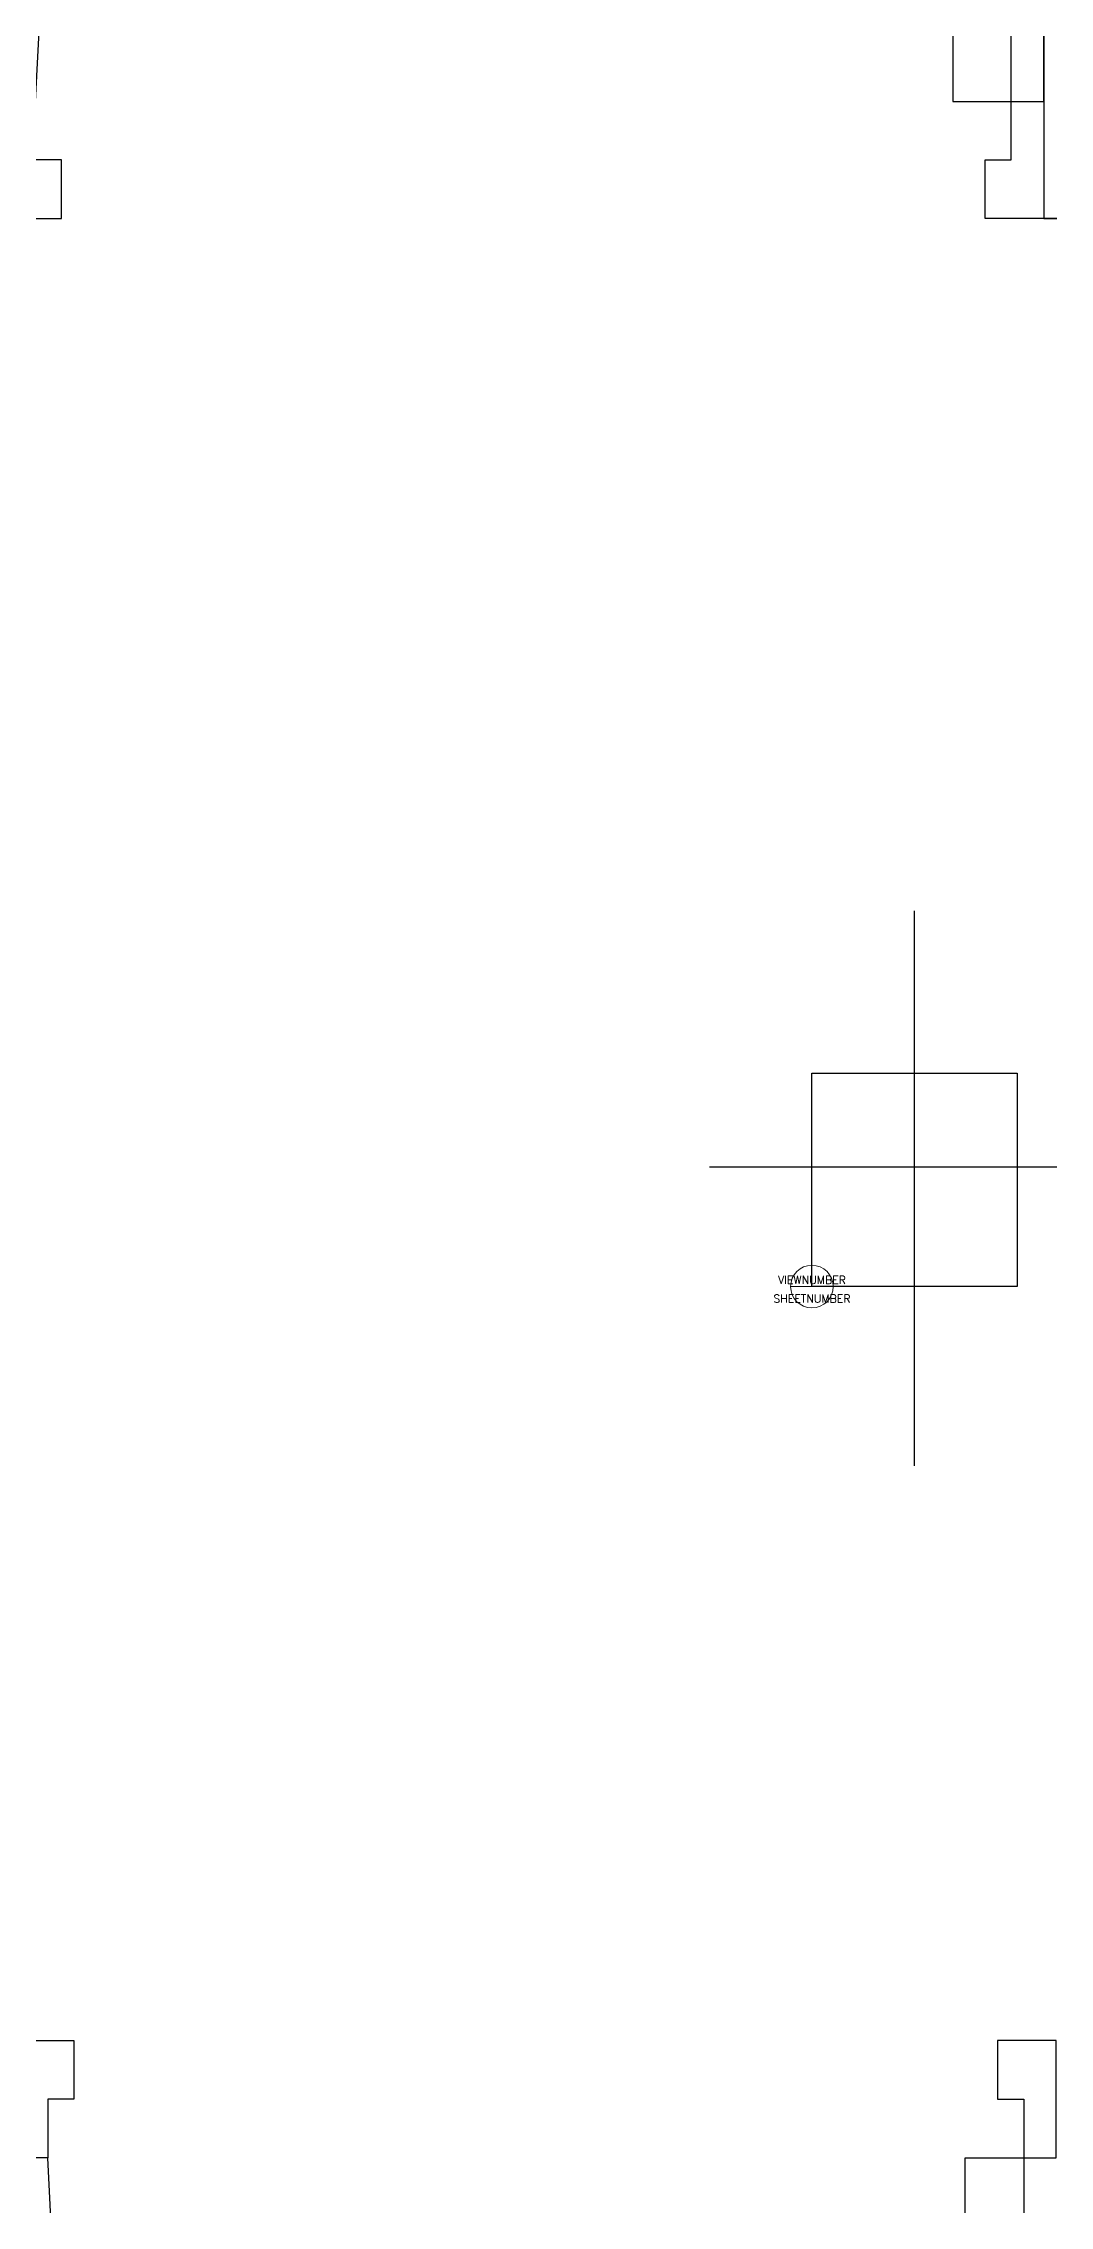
# Model space of a CAD drawing. Header units: metres. Extents: x -56 to -36, y -677 to -309.
# Drawn here: x -53.157 to -52.383, y -316.672 to -315.01 of the extents above; entities that cross this region are included whole.
import ezdxf
from ezdxf.enums import TextEntityAlignment as Align

# ---------------------------------------------------------------- set-up
doc = ezdxf.new("R2010")
doc.units = ezdxf.units.M
doc.header["$LTSCALE"] = 5
doc.header["$MEASUREMENT"] = 0
doc.linetypes.add('HIDDEN', pattern=[0.375, 0.25, -0.125])
for name, color, linetype, lineweight in [('A-DOOR-FULL', 7, 'Continuous', 25), ('A-FURN', 7, 'Continuous', 18), ('A-WALL-FULL', 7, 'Continuous', 35), ('A-WALL-FULL-EXTR', 7, 'Continuous', 35)]:
    doc.layers.add(name, color=color, linetype=linetype, lineweight=lineweight)
doc.styles.add('E-ROMANS', font='romans.shx', dxfattribs={"width": 0.8})

# ---------------------------------------------------------------- blocks, each defined once
blk = doc.blocks.new('DOOR-75')
for points in [[(-0.07, 0.84), (-0.07, 0.09), (-0.025, 0.09), (-0.025, 0.84), (-0.07, 0.84)], [(-0.775, 0.09), (-0.8, 0.09), (-0.8, 0), (-0.755, 0), (-0.755, 0.045), (-0.775, 0.045), (-0.775, 0.09)], [(-0.025, 0.09), (0, 0.09), (0, 0), (-0.045, 0), (-0.045, 0.045), (-0.025, 0.045), (-0.025, 0.09)]]:
    blk.add_lwpolyline(points)
at = {"linetype": 'HIDDEN'}
blk.add_arc((-0.0225, 0.089), 0.7525, 93.6181, 179.9249, dxfattribs=at)
blk = doc.blocks.new('_DetailCallout')
at = {"color": 0, "linetype": 'ByBlock', "lineweight": -2, "transparency": 16777216}
blk.add_line((8, 0), (-8, 0), dxfattribs=at)
blk.add_circle((0, 0), 8, dxfattribs=at)
at = {"color": 0, "transparency": 16777216, "style": 'E-ROMANS'}
for tag, p in [('VIEWNUMBER', (0, 1)), ('SHEETNUMBER', (0, -6))]:
    blk.add_attdef(tag, text='', height=3, dxfattribs=at).set_placement(p, align=Align.CENTER)

msp = doc.modelspace()

# ---------------------------------------------------------------- linework, layer by layer
for points in [[(-52.4871, -316.1035), (-52.4871, -315.8016), (-52.4871, -315.677)], [(-51.9224, -315.8738), (-52.4871, -315.8738), (-52.6447, -315.8738)]]:
    msp.add_lwpolyline(points)
msp.add_lwpolyline([(-52.4083, -315.9657), (-52.5659, -315.9657), (-52.5659, -315.8016), (-52.4083, -315.8016)], close=True)
at = {"layer": 'A-WALL-FULL'}
msp.add_line((-52.3877, -315.145), (-52.2332, -315.145), dxfattribs=at)
at = {"layer": 'A-WALL-FULL-EXTR'}
msp.add_line((-52.3877, -313.495), (-52.3877, -315.055), dxfattribs=at)

# ---------------------------------------------------------------- block references
at = {"layer": 'A-DOOR-FULL'}
msp.add_blockref('DOOR-75', (-52.3877, -315.145), dxfattribs=at)
at = {"layer": 'A-DOOR-FULL', "xscale": -1, "rotation": 180}
msp.add_blockref('DOOR-75', (-52.3782, -316.545), dxfattribs=at)
at = {"layer": 'A-FURN', "xscale": 0.002049064521484382, "yscale": 0.002049064521484382, "zscale": 0.002049064521484382}
msp.add_blockref('_DetailCallout', (-52.5659, -315.9657), dxfattribs=at).add_auto_attribs({'VIEWNUMBER': 'VIEWNUMBER', 'SHEETNUMBER': 'SHEETNUMBER'})

doc.saveas('drawing.dxf')
